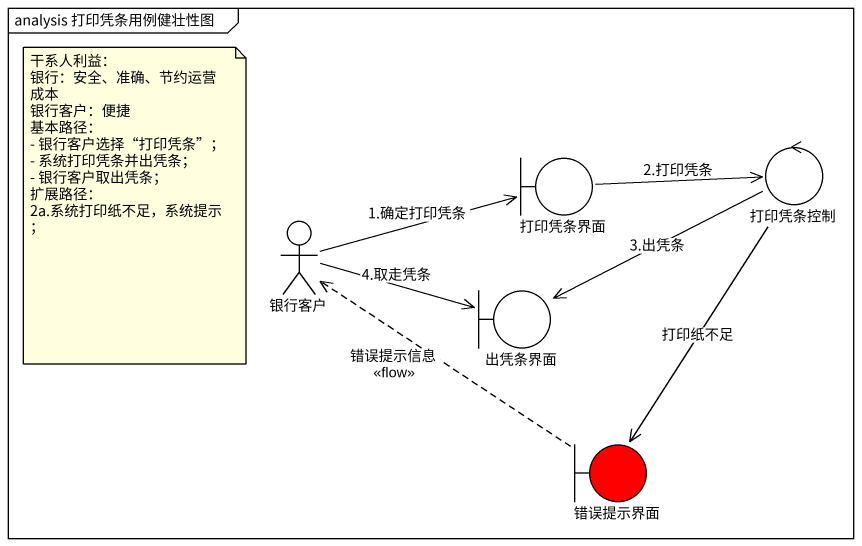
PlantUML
@startuml
mainframe analysis 打印凭条用例健壮性图
boundary 打印凭条界面
control 打印凭条控制
actor 银行客户
boundary 出凭条界面
boundary 错误提示界面 #FF0000
打印凭条界面 -right-> 打印凭条控制 : 2.打印凭条
打印凭条控制 -left-> 出凭条界面 : 3.出凭条
打印凭条控制 --> 错误提示界面 : 打印纸不足
银行客户 -right-> 打印凭条界面 : 1.确定打印凭条
银行客户 -right-> 出凭条界面 : 4.取走凭条
错误提示界面 .up.> 银行客户 : 错误提示信息\n<<flow>>
note as N1
  干系人利益：
  银行：安全、准确、节约运营成本
  银行客户：便捷
  基本路径：
  - 银行客户选择“打印凭条”；
  - 系统打印凭条并出凭条；
  - 银行客户取出凭条；
  扩展路径：
  2a.系统打印纸不足，系统提示；
end note
@enduml
